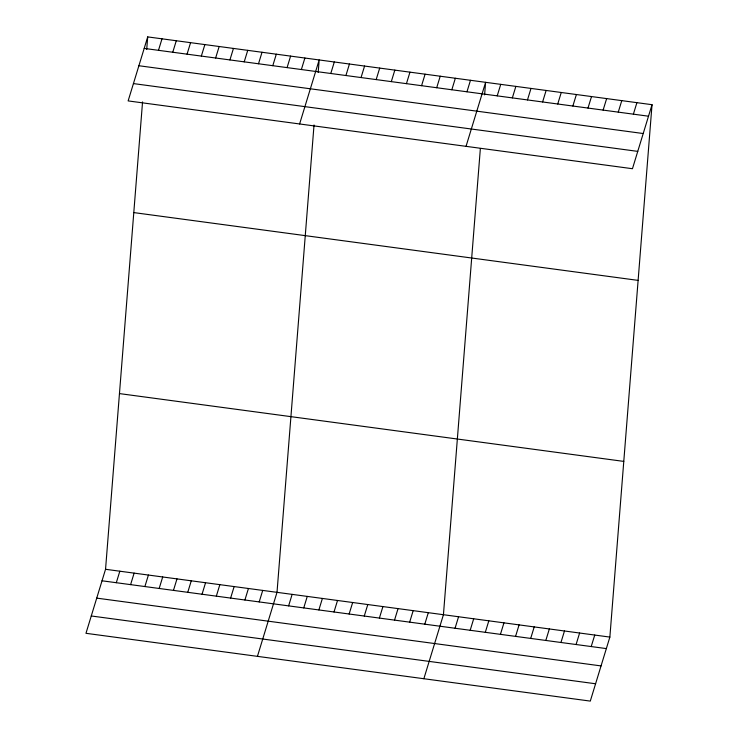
<?xml version="1.0" encoding="UTF-8"?>
<svg xmlns="http://www.w3.org/2000/svg" width="738" height="738" viewBox="0 0 738 738"><rect width="100%" height="100%" fill="white"/><g stroke="black" fill="none" stroke-linecap="round" stroke-linejoin="round"><path stroke-width="1.11" d="M652.032 104.695L632.457 168.716L128.135 100.912L147.711 36.9L652.032 104.695L609.865 637.088L590.289 701.1L85.968 633.305L105.543 569.284L142.554 101.927M146.714 49.446L147.711 36.9M314.028 124.98L277.008 592.337L257.442 656.35M318.189 72.499L319.176 59.953L299.61 123.966M480.364 148.495L443.437 614.708L423.861 678.729M484.608 94.87L485.604 82.324L466.038 146.345M158.486 50.322L162 38.819M172.766 52.241L176.29 40.738M187.055 54.169L190.579 42.666M201.345 56.088L204.869 44.584M215.634 58.007L219.158 46.503M229.924 59.926L233.448 48.422M244.213 61.854L247.737 50.35M258.503 63.772L262.018 52.269M272.792 65.691L276.307 54.188M116.309 582.706L119.833 571.203M287.082 67.61L290.597 56.106M130.598 584.634L134.122 573.131M301.372 69.538L304.886 58.034M144.888 586.553L148.412 575.05M159.177 588.472L162.701 576.968M330.79 73.486L334.305 61.983M173.467 590.391L176.982 578.887M187.756 592.319L191.271 580.815M345.919 75.525L349.434 64.022M202.046 594.238L205.561 582.734M361.048 77.555L364.572 66.051M216.335 596.156L219.85 584.653M376.177 79.593L379.701 68.09M230.625 598.075L234.14 586.572M391.306 81.623L394.83 70.119M244.915 599.994L248.429 588.49M406.435 83.662L409.959 72.158M259.204 601.922L262.719 590.418M421.573 85.691L425.088 74.187M436.702 87.73L440.217 76.226M288.623 605.87L292.137 594.367M451.831 89.759L455.346 78.256M303.752 607.909L307.266 596.405M466.96 91.798L470.475 80.294M318.881 609.939L322.395 598.435M334.01 611.977L337.524 600.474M497.218 95.866L500.733 84.363M349.139 614.007L352.663 602.503M512.347 97.896L515.862 86.392M364.268 616.045L367.792 604.542M527.476 99.934L530.991 88.431M379.397 618.075L382.921 606.571M542.605 101.964L546.12 90.46M394.535 620.114L398.05 608.61M557.734 104.003L561.249 92.499M409.664 622.143L413.179 610.64M572.863 106.032L576.387 94.529M424.793 624.182L428.308 612.678M587.992 108.071L591.516 96.567M603.121 110.1L606.645 98.597M455.051 628.25L458.566 616.747M618.26 112.13L621.774 100.626M470.18 630.28L473.695 618.776M633.389 114.169L636.903 102.665M485.309 632.318L488.824 620.815M500.438 634.348L503.953 622.844M515.567 636.387L519.082 624.883M530.696 638.416L534.211 626.913M545.825 640.455L549.34 628.951M560.954 642.484L564.478 630.981M576.083 644.523L579.607 633.019M591.212 646.553L594.736 635.049M144.196 48.404L648.518 116.198M138.892 65.737L643.213 133.532M133.44 83.588L637.761 151.382M133.79 212.59L638.112 280.385M119.455 393.594L623.776 461.398M105.543 569.284L609.865 637.088M102.019 580.788L606.35 648.591M96.724 598.121L601.046 665.916M91.263 615.972L595.584 683.766"/></g></svg>
